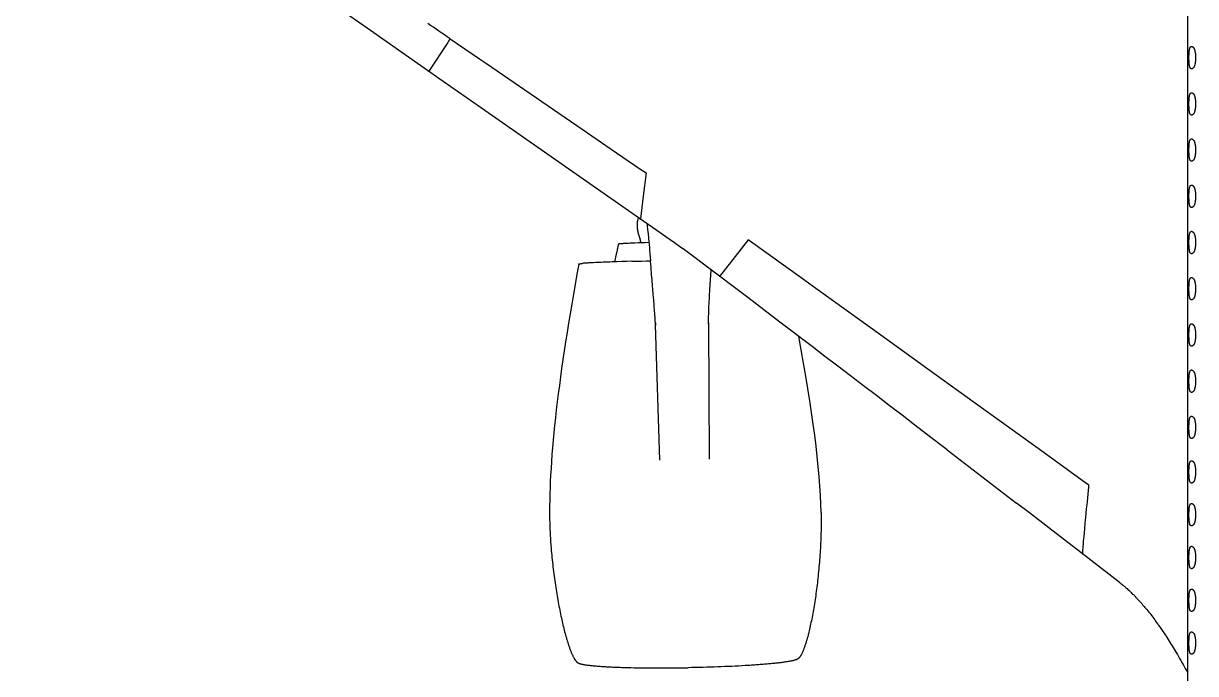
# Model space of a CAD drawing. Header units: millimetres. Extents: x -1718 to 143559, y -78490 to 15626.
# Drawn here: x 90912 to 108318, y -56601 to -46953 of the extents above; entities that cross this region are included whole.
import ezdxf

# ---------------------------------------------------------------- set-up
doc = ezdxf.new("R2010")
doc.units = ezdxf.units.MM
doc.header["$MEASUREMENT"] = 0
doc.layers.get('0').update_dxf_attribs({"linetype": 'CONTINUOUS'})

msp = doc.modelspace()

# ---------------------------------------------------------------- linework, layer by layer
at = {"color": 7, "ltscale": 0.03937}
for p, q in [((108198, -34121), (108198, -61865)), ((97248, -47180), (97682, -47478)), ((100067, -49109), (100159, -49172)), ((100360, -53435), (100297, -51424)), ((101086, -51410), (101093, -53422)), ((106734, -53805), (106636, -53734)), ((106731, -53831), (106734, -53805))]:
    msp.add_line(p, q, dxfattribs=at)
at = {"color": 7, "ltscale": 7.68947e-06}
msp.add_line((97682, -47478), (97682, -47478), dxfattribs=at)
at = {"color": 7, "ltscale": 1.92237e-05}
msp.add_line((100127, -49420), (100127, -49420), dxfattribs=at)
at = {"color": 7, "ltscale": 3.84473e-06}
for p, q in [((101506, -50380), (101506, -50380)), ((102588, -50822), (102588, -50822))]:
    msp.add_line(p, q, dxfattribs=at)
at = {"color": 7, "ltscale": 4.29854e-06}
msp.add_line((106706, -54097), (106706, -54097), dxfattribs=at)
at = {"color": 7, "ltscale": 4.6931e-05}
msp.add_line((106642, -54833), (106642, -54833), dxfattribs=at)
at = {"color": 7, "ltscale": 0.03937}
for points in [[(90912, -43459), (92613, -44647), (94030, -45635), (96014, -47019), (97147, -47809), (97713, -48205)], [(97248, -47180), (97241, -47191), (97234, -47201), (97224, -47216), (97212, -47233), (96931, -47659)], [(108220, -47460), (108220, -47449), (108220, -47436), (108220, -47423), (108221, -47416), (108221, -47410), (108221, -47400), (108222, -47390), (108223, -47380), (108224, -47371), (108224, -47366), (108224, -47362), (108225, -47354), (108226, -47350), (108226, -47347), (108227, -47342), (108228, -47338), (108229, -47334), (108230, -47330), (108231, -47326), (108231, -47324), (108232, -47322), (108233, -47320), (108234, -47318), (108234, -47316), (108235, -47314), (108237, -47312), (108238, -47309), (108239, -47307), (108241, -47305), (108242, -47304), (108243, -47303), (108244, -47301), (108245, -47300), (108246, -47299), (108247, -47298), (108249, -47297), (108250, -47296), (108252, -47295), (108253, -47295), (108254, -47294), (108256, -47294), (108257, -47294), (108259, -47294), (108260, -47294), (108261, -47294), (108262, -47294), (108263, -47294), (108263, -47294), (108265, -47295), (108267, -47295), (108268, -47296), (108269, -47296), (108270, -47297), (108271, -47297), (108273, -47298), (108275, -47300), (108277, -47301), (108279, -47303), (108280, -47304), (108282, -47306), (108283, -47307), (108284, -47308), (108287, -47311), (108289, -47314), (108290, -47315), (108291, -47317), (108293, -47319), (108294, -47321), (108296, -47324), (108297, -47327), (108299, -47331), (108300, -47334), (108301, -47338), (108302, -47341), (108303, -47343), (108304, -47346), (108305, -47349), (108306, -47354), (108308, -47360)], [(97682, -47478), (97787, -47549), (98358, -47940), (99210, -48523), (99641, -48818), (100067, -49109)], [(108308, -47560), (108307, -47563), (108306, -47566), (108305, -47570), (108304, -47574), (108303, -47578), (108301, -47582), (108300, -47586), (108298, -47590), (108297, -47594), (108296, -47595), (108295, -47597), (108294, -47599), (108293, -47601), (108291, -47603), (108290, -47605), (108290, -47605), (108287, -47609), (108285, -47611), (108282, -47614), (108281, -47615), (108280, -47616), (108278, -47618), (108276, -47620), (108274, -47621), (108272, -47622), (108270, -47624), (108269, -47624), (108268, -47625), (108267, -47625), (108266, -47625), (108265, -47626), (108264, -47626), (108262, -47626), (108261, -47627), (108259, -47627), (108258, -47627), (108256, -47626), (108255, -47626), (108253, -47626), (108252, -47625), (108250, -47624), (108249, -47623), (108247, -47622), (108246, -47621), (108244, -47620), (108243, -47618), (108242, -47617), (108241, -47616), (108240, -47615), (108240, -47614), (108239, -47612), (108237, -47610), (108236, -47608), (108235, -47606), (108234, -47605), (108233, -47602), (108233, -47600), (108232, -47598), (108231, -47596), (108231, -47594), (108230, -47591), (108229, -47587), (108228, -47583), (108227, -47579), (108227, -47574), (108226, -47570), (108225, -47566), (108224, -47559), (108224, -47554), (108224, -47550), (108223, -47541), (108222, -47531), (108221, -47521), (108221, -47511), (108221, -47505), (108220, -47498), (108220, -47485), (108220, -47472), (108220, -47460)], [(108308, -47361), (108309, -47366), (108310, -47372), (108311, -47378), (108312, -47382), (108313, -47386), (108314, -47393), (108315, -47401), (108316, -47410), (108316, -47418), (108317, -47426), (108317, -47435), (108318, -47443), (108318, -47452), (108318, -47460)], [(108318, -47460), (108318, -47469), (108318, -47478), (108317, -47487), (108317, -47495), (108316, -47504), (108315, -47513), (108315, -47517), (108314, -47521), (108314, -47527), (108313, -47532), (108312, -47538), (108311, -47541), (108311, -47545), (108310, -47550), (108309, -47555), (108308, -47559)], [(108220, -48146), (108220, -48135), (108220, -48122), (108220, -48109), (108221, -48102), (108221, -48096), (108221, -48086), (108222, -48076), (108223, -48066), (108224, -48057), (108224, -48052), (108224, -48048), (108225, -48040), (108226, -48036), (108226, -48033), (108227, -48028), (108228, -48024), (108229, -48020), (108230, -48016), (108231, -48012), (108231, -48010), (108232, -48008), (108233, -48006), (108234, -48004), (108234, -48002), (108235, -48000), (108237, -47998), (108238, -47995), (108239, -47993), (108241, -47991), (108242, -47990), (108243, -47989), (108244, -47987), (108245, -47986), (108246, -47985), (108247, -47984), (108249, -47983), (108250, -47982), (108252, -47981), (108253, -47981), (108254, -47980), (108256, -47980), (108257, -47980), (108259, -47980), (108260, -47980), (108261, -47980), (108262, -47980), (108263, -47980), (108263, -47980), (108265, -47980), (108267, -47981), (108268, -47982), (108269, -47982), (108270, -47983), (108271, -47983), (108273, -47984), (108275, -47986), (108277, -47987), (108279, -47989), (108280, -47990), (108282, -47992), (108283, -47993), (108284, -47994), (108287, -47997), (108289, -48000), (108290, -48001), (108291, -48003), (108293, -48005), (108294, -48007), (108296, -48010), (108297, -48013), (108299, -48017), (108300, -48020), (108301, -48024), (108302, -48027), (108303, -48029), (108304, -48032), (108305, -48035), (108306, -48040), (108308, -48046)], [(97713, -48205), (99538, -49478), (100059, -49841), (100319, -50023), (100449, -50114), (100579, -50205), (100710, -50296)], [(108308, -48246), (108307, -48249), (108306, -48252), (108305, -48256), (108304, -48260), (108303, -48264), (108301, -48268), (108300, -48272), (108298, -48276), (108297, -48280), (108296, -48281), (108295, -48283), (108294, -48285), (108293, -48287), (108291, -48289), (108290, -48290), (108290, -48291), (108287, -48294), (108285, -48297), (108282, -48300), (108281, -48301), (108280, -48302), (108278, -48304), (108276, -48306), (108274, -48307), (108272, -48308), (108270, -48310), (108269, -48310), (108268, -48311), (108267, -48311), (108266, -48311), (108265, -48312), (108264, -48312), (108262, -48312), (108261, -48313), (108259, -48313), (108258, -48313), (108256, -48312), (108255, -48312), (108253, -48312), (108252, -48311), (108250, -48310), (108249, -48309), (108247, -48308), (108246, -48307), (108244, -48306), (108243, -48304), (108242, -48303), (108241, -48302), (108240, -48301), (108240, -48300), (108239, -48298), (108237, -48296), (108236, -48294), (108235, -48292), (108234, -48291), (108233, -48288), (108233, -48286), (108232, -48284), (108231, -48282), (108231, -48280), (108230, -48277), (108229, -48273), (108228, -48269), (108227, -48264), (108227, -48260), (108226, -48256), (108225, -48252), (108224, -48245), (108224, -48240), (108224, -48236), (108223, -48227), (108222, -48217), (108221, -48207), (108221, -48197), (108221, -48191), (108220, -48184), (108220, -48171), (108220, -48158), (108220, -48146)], [(108308, -48047), (108309, -48052), (108310, -48058), (108311, -48064), (108312, -48068), (108313, -48072), (108314, -48079), (108315, -48087), (108316, -48095), (108316, -48104), (108317, -48112), (108317, -48121), (108318, -48129), (108318, -48138), (108318, -48146)], [(108318, -48146), (108318, -48155), (108318, -48164), (108317, -48173), (108317, -48181), (108316, -48190), (108315, -48199), (108315, -48203), (108314, -48207), (108314, -48213), (108313, -48218), (108312, -48224), (108311, -48227), (108311, -48231), (108310, -48236), (108309, -48241), (108308, -48245)], [(108220, -48832), (108220, -48821), (108220, -48808), (108220, -48795), (108221, -48788), (108221, -48782), (108221, -48772), (108222, -48762), (108223, -48752), (108224, -48742), (108224, -48738), (108224, -48734), (108225, -48726), (108226, -48722), (108226, -48719), (108227, -48714), (108228, -48710), (108229, -48706), (108230, -48702), (108231, -48698), (108231, -48696), (108232, -48694), (108233, -48692), (108234, -48690), (108234, -48688), (108235, -48686), (108237, -48684), (108238, -48681), (108239, -48679), (108241, -48677), (108242, -48676), (108243, -48675), (108244, -48673), (108245, -48672), (108246, -48671), (108247, -48670), (108249, -48669), (108250, -48668), (108252, -48667), (108253, -48667), (108254, -48666), (108256, -48666), (108257, -48666), (108259, -48666), (108260, -48666), (108261, -48666), (108262, -48666), (108263, -48666), (108263, -48666), (108265, -48666), (108267, -48667), (108268, -48668), (108269, -48668), (108270, -48669), (108271, -48669), (108273, -48670), (108275, -48672), (108277, -48673), (108279, -48675), (108280, -48676), (108282, -48678), (108283, -48679), (108284, -48680), (108287, -48683), (108289, -48686), (108290, -48687), (108291, -48689), (108293, -48691), (108294, -48693), (108296, -48696), (108297, -48699), (108299, -48703), (108300, -48706), (108301, -48710), (108302, -48713), (108303, -48715), (108304, -48718), (108305, -48721), (108306, -48726), (108308, -48732)], [(108308, -48733), (108309, -48738), (108310, -48744), (108311, -48750), (108312, -48754), (108313, -48758), (108314, -48765), (108315, -48773), (108316, -48781), (108316, -48790), (108317, -48798), (108317, -48807), (108318, -48815), (108318, -48824), (108318, -48832)], [(108308, -48932), (108307, -48935), (108306, -48938), (108305, -48942), (108304, -48946), (108303, -48950), (108301, -48954), (108300, -48958), (108298, -48962), (108297, -48966), (108296, -48967), (108295, -48969), (108294, -48971), (108293, -48973), (108291, -48975), (108290, -48976), (108290, -48977), (108287, -48980), (108285, -48983), (108282, -48986), (108281, -48987), (108280, -48988), (108278, -48990), (108276, -48992), (108274, -48993), (108272, -48994), (108270, -48996), (108269, -48996), (108268, -48997), (108267, -48997), (108266, -48997), (108265, -48998), (108264, -48998), (108262, -48998), (108261, -48999), (108259, -48999), (108258, -48999), (108256, -48998), (108255, -48998), (108253, -48998), (108252, -48997), (108250, -48996), (108249, -48995), (108247, -48994), (108246, -48993), (108244, -48992), (108243, -48990), (108242, -48989), (108241, -48988), (108240, -48987), (108240, -48986), (108239, -48984), (108237, -48982), (108236, -48980), (108235, -48978), (108234, -48977), (108233, -48974), (108233, -48972), (108232, -48970), (108231, -48967), (108231, -48966), (108230, -48963), (108229, -48959), (108228, -48955), (108227, -48950), (108227, -48946), (108226, -48942), (108225, -48938), (108224, -48931), (108224, -48926), (108224, -48922), (108223, -48913), (108222, -48903), (108221, -48893), (108221, -48883), (108221, -48877), (108220, -48870), (108220, -48857), (108220, -48844), (108220, -48832)], [(108318, -48832), (108318, -48841), (108318, -48850), (108317, -48859), (108317, -48867), (108316, -48876), (108315, -48885), (108315, -48889), (108314, -48893), (108314, -48899), (108313, -48904), (108312, -48910), (108311, -48913), (108311, -48917), (108310, -48922), (108309, -48927), (108308, -48931)], [(100159, -49172), (100114, -49516), (100074, -49852)], [(108220, -49518), (108220, -49507), (108220, -49494), (108220, -49481), (108221, -49474), (108221, -49468), (108221, -49458), (108222, -49448), (108223, -49438), (108224, -49428), (108224, -49424), (108224, -49420), (108225, -49412), (108226, -49408), (108226, -49405), (108227, -49400), (108228, -49396), (108229, -49392), (108230, -49388), (108231, -49384), (108231, -49382), (108232, -49380), (108233, -49378), (108234, -49376), (108234, -49374), (108235, -49372), (108237, -49370), (108238, -49367), (108239, -49365), (108241, -49363), (108242, -49362), (108243, -49361), (108244, -49359), (108245, -49358), (108246, -49357), (108247, -49356), (108249, -49355), (108250, -49354), (108252, -49353), (108253, -49353), (108254, -49352), (108256, -49352), (108257, -49352), (108259, -49352), (108260, -49352), (108261, -49352), (108262, -49352), (108263, -49352), (108263, -49352), (108265, -49352), (108267, -49353), (108268, -49354), (108269, -49354), (108270, -49354), (108271, -49355), (108273, -49356), (108275, -49358), (108277, -49359), (108279, -49361), (108280, -49362), (108282, -49364), (108283, -49365), (108284, -49366), (108287, -49369), (108289, -49372), (108290, -49373), (108291, -49375), (108293, -49377), (108294, -49379), (108296, -49382), (108297, -49385), (108299, -49389), (108300, -49392), (108301, -49396), (108302, -49399), (108303, -49401), (108304, -49404), (108305, -49407), (108306, -49412), (108308, -49418)], [(108308, -49419), (108309, -49424), (108310, -49430), (108311, -49436), (108312, -49440), (108313, -49444), (108314, -49451), (108315, -49459), (108316, -49467), (108316, -49476), (108317, -49484), (108317, -49492), (108318, -49501), (108318, -49510), (108318, -49518)], [(108308, -49618), (108307, -49621), (108306, -49624), (108305, -49628), (108304, -49632), (108303, -49636), (108301, -49640), (108300, -49644), (108298, -49648), (108297, -49652), (108296, -49653), (108295, -49655), (108294, -49657), (108293, -49659), (108291, -49661), (108290, -49662), (108290, -49663), (108287, -49666), (108285, -49669), (108282, -49672), (108281, -49673), (108280, -49674), (108278, -49676), (108276, -49678), (108274, -49679), (108272, -49680), (108270, -49682), (108269, -49682), (108268, -49683), (108267, -49683), (108266, -49683), (108265, -49684), (108264, -49684), (108262, -49684), (108261, -49685), (108259, -49685), (108258, -49685), (108256, -49684), (108255, -49684), (108253, -49684), (108252, -49683), (108250, -49682), (108249, -49681), (108247, -49680), (108246, -49679), (108244, -49678), (108243, -49676), (108242, -49675), (108241, -49674), (108240, -49673), (108240, -49672), (108239, -49670), (108237, -49668), (108236, -49666), (108235, -49664), (108234, -49663), (108233, -49660), (108233, -49658), (108232, -49656), (108231, -49653), (108231, -49652), (108230, -49649), (108229, -49645), (108228, -49641), (108227, -49636), (108227, -49632), (108226, -49628), (108225, -49624), (108224, -49617), (108224, -49612), (108224, -49608), (108223, -49599), (108222, -49589), (108221, -49579), (108221, -49569), (108221, -49563), (108220, -49556), (108220, -49543), (108220, -49530), (108220, -49518)], [(108318, -49518), (108318, -49527), (108318, -49536), (108317, -49545), (108317, -49553), (108316, -49562), (108315, -49571), (108315, -49575), (108314, -49579), (108314, -49585), (108313, -49590), (108312, -49596), (108311, -49599), (108311, -49603), (108310, -49608), (108309, -49613), (108308, -49617)], [(100044, -49831), (100042, -49840), (100039, -49848), (100037, -49856), (100035, -49863), (100034, -49869), (100032, -49876), (100031, -49881), (100029, -49887), (100028, -49891), (100028, -49896), (100027, -49900), (100026, -49905), (100026, -49909), (100025, -49912), (100025, -49916), (100025, -49920), (100025, -49923), (100025, -49926), (100025, -49930), (100025, -49933)], [(100025, -49933), (100025, -49943), (100025, -49953), (100026, -49962), (100026, -49970), (100027, -49979), (100027, -49987), (100028, -49994), (100028, -50001), (100029, -50008), (100030, -50014), (100031, -50021), (100032, -50027), (100033, -50032), (100034, -50038), (100035, -50043), (100036, -50048), (100037, -50053), (100038, -50057), (100039, -50062), (100040, -50066), (100041, -50070), (100043, -50075), (100044, -50079), (100045, -50083), (100048, -50091), (100051, -50099), (100053, -50107), (100056, -50115), (100057, -50119), (100059, -50124), (100060, -50128), (100061, -50133), (100063, -50138), (100064, -50143), (100065, -50149), (100067, -50154), (100068, -50160), (100069, -50166), (100071, -50173), (100072, -50179), (100073, -50187), (100074, -50194), (100075, -50202), (100076, -50210)], [(100170, -49919), (100174, -49950), (100180, -50013), (100187, -50076), (100193, -50137), (100199, -50197), (100202, -50217)], [(108220, -50204), (108220, -50193), (108220, -50180), (108220, -50167), (108221, -50160), (108221, -50154), (108221, -50144), (108222, -50134), (108223, -50124), (108224, -50114), (108224, -50110), (108224, -50106), (108225, -50098), (108226, -50094), (108226, -50091), (108227, -50086), (108228, -50082), (108229, -50078), (108230, -50074), (108231, -50070), (108231, -50068), (108232, -50066), (108233, -50064), (108234, -50062), (108234, -50060), (108235, -50058), (108237, -50056), (108238, -50053), (108239, -50051), (108241, -50049), (108242, -50048), (108243, -50047), (108244, -50045), (108245, -50044), (108246, -50043), (108247, -50042), (108249, -50041), (108250, -50040), (108252, -50039), (108253, -50039), (108254, -50038), (108256, -50038), (108257, -50038), (108259, -50038), (108260, -50038), (108261, -50038), (108262, -50038), (108263, -50038), (108263, -50038), (108265, -50038), (108267, -50039), (108268, -50040), (108269, -50040), (108270, -50040), (108271, -50041), (108273, -50042), (108275, -50044), (108277, -50045), (108279, -50047), (108280, -50048), (108282, -50050), (108283, -50051), (108284, -50052), (108287, -50055), (108289, -50058), (108290, -50059), (108291, -50061), (108293, -50063), (108294, -50065), (108296, -50068), (108297, -50071), (108299, -50075), (108300, -50078), (108301, -50082), (108302, -50085), (108303, -50087), (108304, -50090), (108305, -50093), (108306, -50098), (108308, -50104)], [(108308, -50105), (108309, -50110), (108310, -50116), (108311, -50122), (108312, -50126), (108313, -50130), (108314, -50137), (108315, -50145), (108316, -50153), (108316, -50162), (108317, -50170), (108317, -50178), (108318, -50187), (108318, -50196), (108318, -50204)], [(99871, -50218), (99864, -50219), (99851, -50219), (99842, -50220), (99838, -50220), (99831, -50220), (99824, -50221), (99818, -50221), (99812, -50222), (99808, -50222), (99800, -50223), (99795, -50224), (99792, -50224), (99789, -50225), (99784, -50225), (99782, -50225), (99780, -50225), (99776, -50225), (99773, -50225), (99770, -50225), (99766, -50225), (99764, -50225), (99763, -50225), (99760, -50225), (99759, -50225), (99758, -50225), (99757, -50225), (99756, -50226), (99754, -50226), (99753, -50226), (99752, -50227), (99751, -50227), (99751, -50228), (99750, -50228), (99750, -50228), (99749, -50229), (99749, -50229), (99748, -50230), (99748, -50231), (99747, -50232), (99747, -50233), (99746, -50234), (99746, -50235), (99746, -50237), (99745, -50238), (99745, -50240), (99744, -50244), (99744, -50247), (99743, -50250), (99742, -50253), (99741, -50257), (99740, -50261), (99739, -50268), (99738, -50273), (99736, -50283), (99734, -50292), (99730, -50310), (99727, -50320), (99723, -50340), (99715, -50375), (99689, -50491)], [(100200, -50206), (100145, -50208), (100092, -50209), (100041, -50211), (99993, -50213), (99970, -50214), (99948, -50215), (99921, -50216), (99895, -50217), (99871, -50218)], [(100202, -50217), (100202, -50219), (100203, -50230), (100203, -50236), (100204, -50249), (100207, -50272), (100208, -50295), (100210, -50319), (100215, -50369), (100219, -50422), (100223, -50475)], [(102623, -51749), (102145, -51385), (101667, -51022), (101029, -50538), (100869, -50417), (100710, -50296)], [(101676, -50165), (101570, -50300), (101250, -50706)], [(102588, -50822), (102495, -50754), (101676, -50165)], [(108308, -50304), (108307, -50307), (108306, -50310), (108305, -50314), (108304, -50318), (108303, -50322), (108301, -50326), (108300, -50330), (108298, -50334), (108297, -50338), (108296, -50339), (108295, -50341), (108294, -50343), (108293, -50345), (108291, -50347), (108290, -50348), (108290, -50349), (108287, -50352), (108285, -50355), (108282, -50358), (108281, -50359), (108280, -50360), (108278, -50362), (108276, -50364), (108274, -50365), (108272, -50366), (108270, -50368), (108269, -50368), (108268, -50369), (108267, -50369), (108266, -50369), (108265, -50370), (108264, -50370), (108262, -50370), (108261, -50371), (108259, -50371), (108258, -50371), (108256, -50370), (108255, -50370), (108253, -50370), (108252, -50369), (108250, -50368), (108249, -50367), (108247, -50366), (108246, -50365), (108244, -50364), (108243, -50362), (108242, -50361), (108241, -50360), (108240, -50359), (108240, -50358), (108239, -50356), (108237, -50354), (108236, -50352), (108235, -50350), (108234, -50349), (108233, -50346), (108233, -50344), (108232, -50342), (108231, -50339), (108231, -50338), (108230, -50335), (108229, -50331), (108228, -50327), (108227, -50322), (108227, -50318), (108226, -50314), (108225, -50310), (108224, -50303), (108224, -50298), (108224, -50294), (108223, -50285), (108222, -50275), (108221, -50265), (108221, -50255), (108221, -50249), (108220, -50242), (108220, -50229), (108220, -50216), (108220, -50204)], [(108318, -50204), (108318, -50213), (108318, -50222), (108317, -50231), (108317, -50239), (108316, -50248), (108315, -50257), (108315, -50261), (108314, -50265), (108314, -50271), (108313, -50276), (108312, -50282), (108311, -50285), (108311, -50289), (108310, -50294), (108309, -50299), (108308, -50303)], [(99948, -50483), (100020, -50481), (100092, -50479), (100166, -50477), (100223, -50476)], [(100296, -51414), (100296, -51395), (100295, -51376), (100294, -51357), (100293, -51338), (100292, -51325), (100291, -51312), (100290, -51287), (100289, -51271), (100287, -51255), (100285, -51223), (100284, -51204), (100280, -51165), (100278, -51131), (100271, -51055), (100265, -50974), (100258, -50892), (100255, -50851), (100252, -50821), (100250, -50790), (100247, -50754), (100241, -50682), (100232, -50574), (100227, -50521), (100225, -50498), (100223, -50475)], [(99158, -50523), (99158, -50523), (99159, -50523), (99159, -50523), (99159, -50522), (99160, -50522), (99160, -50522), (99161, -50521), (99162, -50521), (99164, -50521), (99165, -50520), (99167, -50520), (99169, -50520), (99171, -50519), (99174, -50519), (99180, -50518), (99187, -50517), (99193, -50516), (99199, -50516), (99206, -50515), (99213, -50514)], [(99948, -50483), (99872, -50485), (99798, -50487), (99726, -50490), (99655, -50492), (99620, -50494), (99586, -50495), (99553, -50496), (99521, -50497), (99493, -50499), (99465, -50500), (99438, -50501), (99412, -50502), (99375, -50504), (99340, -50506), (99308, -50508), (99293, -50509), (99279, -50509), (99266, -50510), (99254, -50511), (99239, -50512), (99226, -50513), (99213, -50514)], [(101107, -50882), (101108, -50858), (101110, -50833), (101111, -50809), (101113, -50785), (101114, -50762), (101116, -50738), (101118, -50714), (101119, -50690), (101122, -50664), (101124, -50638), (101126, -50612)], [(106636, -53734), (106068, -53326), (105050, -52594), (104431, -52148), (103644, -51581), (102749, -50937), (102588, -50822)], [(108220, -50890), (108220, -50879), (108220, -50866), (108220, -50853), (108221, -50846), (108221, -50840), (108221, -50829), (108222, -50820), (108223, -50810), (108224, -50800), (108224, -50796), (108224, -50791), (108225, -50784), (108226, -50780), (108226, -50777), (108227, -50772), (108228, -50768), (108229, -50764), (108230, -50760), (108231, -50756), (108231, -50754), (108232, -50752), (108233, -50750), (108234, -50748), (108234, -50746), (108235, -50744), (108237, -50742), (108238, -50739), (108239, -50737), (108241, -50735), (108242, -50734), (108243, -50733), (108244, -50731), (108245, -50730), (108246, -50729), (108247, -50728), (108249, -50727), (108250, -50726), (108252, -50725), (108253, -50725), (108254, -50724), (108256, -50724), (108257, -50724), (108259, -50724), (108260, -50724), (108261, -50724), (108262, -50724), (108263, -50724), (108263, -50724), (108265, -50724), (108267, -50725), (108268, -50726), (108269, -50726), (108270, -50726), (108271, -50727), (108273, -50728), (108275, -50730), (108277, -50731), (108279, -50733), (108280, -50734), (108282, -50736), (108283, -50737), (108284, -50738), (108287, -50741), (108289, -50744), (108290, -50745), (108291, -50747), (108293, -50749), (108294, -50751), (108296, -50754), (108297, -50757), (108299, -50761), (108300, -50764), (108301, -50768), (108302, -50771), (108303, -50773), (108304, -50776), (108305, -50779), (108306, -50784), (108308, -50790)], [(108308, -50791), (108309, -50796), (108310, -50802), (108311, -50808), (108312, -50812), (108313, -50816), (108314, -50823), (108315, -50831), (108316, -50839), (108316, -50848), (108317, -50856), (108317, -50864), (108318, -50873), (108318, -50882), (108318, -50890)], [(101086, -51410), (101086, -51386), (101086, -51361), (101086, -51337), (101087, -51313), (101087, -51291), (101088, -51270), (101088, -51248), (101089, -51232), (101089, -51216), (101091, -51184), (101092, -51151), (101093, -51119), (101095, -51079), (101098, -51038), (101100, -51001), (101101, -50975), (101104, -50925), (101107, -50882)], [(108308, -50990), (108307, -50993), (108306, -50996), (108305, -51000), (108304, -51004), (108303, -51008), (108301, -51012), (108300, -51016), (108298, -51020), (108297, -51024), (108296, -51025), (108295, -51027), (108294, -51029), (108293, -51031), (108291, -51033), (108290, -51034), (108290, -51035), (108287, -51038), (108285, -51041), (108282, -51044), (108281, -51045), (108280, -51046), (108278, -51048), (108276, -51050), (108274, -51051), (108272, -51052), (108270, -51054), (108269, -51054), (108268, -51055), (108267, -51055), (108266, -51055), (108265, -51056), (108264, -51056), (108262, -51056), (108261, -51057), (108259, -51057), (108258, -51057), (108256, -51056), (108255, -51056), (108253, -51056), (108252, -51055), (108250, -51054), (108249, -51053), (108247, -51052), (108246, -51051), (108244, -51050), (108243, -51048), (108242, -51047), (108241, -51046), (108240, -51045), (108240, -51044), (108239, -51042), (108237, -51040), (108236, -51038), (108235, -51036), (108234, -51035), (108233, -51032), (108233, -51030), (108232, -51028), (108231, -51025), (108231, -51024), (108230, -51021), (108229, -51017), (108228, -51013), (108227, -51008), (108227, -51004), (108226, -51000), (108225, -50996), (108224, -50989), (108224, -50984), (108224, -50980), (108223, -50970), (108222, -50961), (108221, -50951), (108221, -50941), (108221, -50934), (108220, -50928), (108220, -50915), (108220, -50902), (108220, -50890)], [(108318, -50890), (108318, -50899), (108318, -50908), (108317, -50917), (108317, -50925), (108316, -50934), (108315, -50943), (108315, -50947), (108314, -50951), (108314, -50957), (108313, -50962), (108312, -50967), (108311, -50971), (108311, -50975), (108310, -50980), (108309, -50985), (108308, -50989)], [(100295, -51387), (100296, -51402), (100296, -51409), (100297, -51424), (100297, -51429), (100297, -51433), (100297, -51435), (100297, -51435), (100297, -51435), (100297, -51434), (100297, -51428), (100296, -51419), (100296, -51416), (100296, -51415)], [(100297, -51434), (100297, -51432), (100297, -51429), (100297, -51425), (100297, -51424)], [(101086, -51397), (101086, -51397), (101086, -51398), (101086, -51398), (101086, -51400), (101086, -51401), (101086, -51404), (101086, -51410), (101086, -51416)], [(101086, -51410), (101086, -51411), (101086, -51415), (101086, -51420)], [(108220, -51576), (108220, -51565), (108220, -51552), (108220, -51539), (108221, -51532), (108221, -51526), (108221, -51515), (108222, -51506), (108223, -51496), (108224, -51486), (108224, -51482), (108224, -51477), (108225, -51470), (108226, -51466), (108226, -51463), (108227, -51458), (108228, -51454), (108229, -51450), (108230, -51446), (108231, -51442), (108231, -51440), (108232, -51438), (108233, -51436), (108234, -51434), (108234, -51432), (108235, -51430), (108237, -51428), (108238, -51425), (108239, -51423), (108241, -51421), (108242, -51420), (108243, -51419), (108244, -51417), (108245, -51416), (108246, -51415), (108247, -51414), (108249, -51413), (108250, -51412), (108252, -51411), (108253, -51411), (108254, -51410), (108256, -51410), (108257, -51410), (108259, -51410), (108260, -51410), (108261, -51410), (108262, -51410), (108263, -51410), (108263, -51410), (108265, -51410), (108267, -51411), (108268, -51411), (108269, -51412), (108270, -51412), (108271, -51413), (108273, -51414), (108275, -51416), (108277, -51417), (108279, -51419), (108280, -51420), (108282, -51422), (108283, -51423), (108284, -51424), (108287, -51427), (108289, -51430), (108290, -51431), (108291, -51433), (108293, -51435), (108294, -51437), (108296, -51440), (108297, -51443), (108299, -51447), (108300, -51450), (108301, -51454), (108302, -51457), (108303, -51459), (108304, -51462), (108305, -51464), (108306, -51470), (108308, -51476)], [(108308, -51477), (108309, -51482), (108310, -51488), (108311, -51494), (108312, -51498), (108313, -51502), (108314, -51509), (108315, -51517), (108316, -51525), (108316, -51534), (108317, -51542), (108317, -51550), (108318, -51559), (108318, -51567), (108318, -51576)], [(108308, -51676), (108307, -51679), (108306, -51682), (108305, -51686), (108304, -51690), (108303, -51694), (108301, -51698), (108300, -51702), (108298, -51706), (108297, -51710), (108296, -51711), (108295, -51713), (108294, -51715), (108293, -51717), (108291, -51719), (108290, -51720), (108290, -51721), (108287, -51724), (108285, -51727), (108282, -51730), (108281, -51731), (108280, -51732), (108278, -51734), (108276, -51736), (108274, -51737), (108272, -51738), (108270, -51740), (108269, -51740), (108268, -51741), (108267, -51741), (108266, -51741), (108265, -51742), (108264, -51742), (108262, -51742), (108261, -51743), (108259, -51743), (108258, -51743), (108256, -51742), (108255, -51742), (108253, -51742), (108252, -51741), (108250, -51740), (108249, -51739), (108247, -51738), (108246, -51737), (108244, -51736), (108243, -51734), (108242, -51733), (108241, -51732), (108240, -51731), (108240, -51730), (108239, -51728), (108237, -51726), (108236, -51724), (108235, -51722), (108234, -51721), (108233, -51718), (108233, -51716), (108232, -51714), (108231, -51711), (108231, -51709), (108230, -51707), (108229, -51703), (108228, -51699), (108227, -51694), (108227, -51690), (108226, -51686), (108225, -51682), (108224, -51675), (108224, -51670), (108224, -51666), (108223, -51656), (108222, -51647), (108221, -51637), (108221, -51627), (108221, -51620), (108220, -51614), (108220, -51601), (108220, -51588), (108220, -51576)], [(108318, -51576), (108318, -51585), (108318, -51594), (108317, -51603), (108317, -51611), (108316, -51620), (108315, -51629), (108315, -51633), (108314, -51637), (108314, -51643), (108313, -51648), (108312, -51653), (108311, -51657), (108311, -51661), (108310, -51666), (108309, -51671), (108308, -51675)], [(104627, -53279), (104388, -53096), (104150, -52914), (103959, -52768), (103768, -52622), (103578, -52477), (103387, -52331), (103196, -52185), (103005, -52040), (102814, -51894), (102623, -51749)], [(108220, -52262), (108220, -52251), (108220, -52238), (108220, -52225), (108221, -52218), (108221, -52212), (108221, -52201), (108222, -52192), (108223, -52182), (108224, -52172), (108224, -52168), (108224, -52163), (108225, -52156), (108226, -52152), (108226, -52149), (108227, -52144), (108228, -52140), (108229, -52136), (108230, -52132), (108231, -52128), (108231, -52126), (108232, -52124), (108233, -52122), (108234, -52120), (108234, -52118), (108235, -52116), (108237, -52114), (108238, -52111), (108239, -52109), (108241, -52107), (108242, -52106), (108243, -52105), (108244, -52103), (108245, -52102), (108246, -52101), (108247, -52100), (108249, -52099), (108250, -52098), (108252, -52097), (108253, -52097), (108254, -52096), (108256, -52096), (108257, -52096), (108259, -52096), (108260, -52096), (108261, -52096), (108262, -52096), (108263, -52096), (108263, -52096), (108265, -52096), (108267, -52097), (108268, -52097), (108269, -52098), (108270, -52098), (108271, -52099), (108273, -52100), (108275, -52102), (108277, -52103), (108279, -52105), (108280, -52106), (108282, -52108), (108283, -52109), (108284, -52110), (108287, -52113), (108289, -52116), (108290, -52117), (108291, -52119), (108293, -52121), (108294, -52123), (108296, -52126), (108297, -52129), (108299, -52133), (108300, -52136), (108301, -52140), (108302, -52142), (108303, -52145), (108304, -52148), (108305, -52150), (108306, -52156), (108308, -52162)], [(108308, -52163), (108309, -52168), (108310, -52174), (108311, -52180), (108312, -52184), (108313, -52188), (108314, -52195), (108315, -52203), (108316, -52211), (108316, -52220), (108317, -52228), (108317, -52236), (108318, -52245), (108318, -52253), (108318, -52262)], [(108308, -52362), (108307, -52365), (108306, -52368), (108305, -52372), (108304, -52376), (108303, -52380), (108301, -52384), (108300, -52388), (108298, -52392), (108297, -52396), (108296, -52397), (108295, -52399), (108294, -52401), (108293, -52403), (108291, -52405), (108290, -52406), (108290, -52407), (108287, -52410), (108285, -52413), (108282, -52416), (108281, -52417), (108280, -52418), (108278, -52420), (108276, -52422), (108274, -52423), (108272, -52424), (108270, -52426), (108269, -52426), (108268, -52427), (108267, -52427), (108266, -52427), (108265, -52428), (108264, -52428), (108262, -52428), (108261, -52429), (108259, -52429), (108258, -52429), (108256, -52428), (108255, -52428), (108253, -52428), (108252, -52427), (108250, -52426), (108249, -52425), (108247, -52424), (108246, -52423), (108244, -52422), (108243, -52420), (108242, -52419), (108241, -52418), (108240, -52417), (108240, -52416), (108239, -52414), (108237, -52412), (108236, -52410), (108235, -52408), (108234, -52407), (108233, -52404), (108233, -52402), (108232, -52400), (108231, -52397), (108231, -52395), (108230, -52393), (108229, -52389), (108228, -52385), (108227, -52380), (108227, -52376), (108226, -52372), (108225, -52368), (108224, -52361), (108224, -52356), (108224, -52352), (108223, -52342), (108222, -52333), (108221, -52323), (108221, -52313), (108221, -52306), (108220, -52300), (108220, -52287), (108220, -52274), (108220, -52262)], [(108318, -52262), (108318, -52271), (108318, -52280), (108317, -52289), (108317, -52297), (108316, -52306), (108315, -52315), (108315, -52319), (108314, -52323), (108314, -52329), (108313, -52334), (108312, -52339), (108311, -52343), (108311, -52347), (108310, -52352), (108309, -52357), (108308, -52361)], [(108220, -52948), (108220, -52937), (108220, -52924), (108220, -52911), (108221, -52904), (108221, -52898), (108221, -52887), (108222, -52877), (108223, -52868), (108224, -52858), (108224, -52854), (108224, -52849), (108225, -52842), (108226, -52838), (108226, -52835), (108227, -52830), (108228, -52826), (108229, -52822), (108230, -52818), (108231, -52814), (108231, -52812), (108232, -52810), (108233, -52808), (108234, -52806), (108234, -52804), (108235, -52802), (108237, -52800), (108238, -52797), (108239, -52795), (108241, -52793), (108242, -52792), (108243, -52791), (108244, -52789), (108245, -52788), (108246, -52787), (108247, -52786), (108249, -52785), (108250, -52784), (108252, -52783), (108253, -52783), (108254, -52782), (108256, -52782), (108257, -52782), (108259, -52781), (108260, -52781), (108261, -52782), (108262, -52782), (108263, -52782), (108263, -52782), (108265, -52782), (108267, -52783), (108268, -52783), (108269, -52784), (108270, -52784), (108271, -52785), (108273, -52786), (108275, -52788), (108277, -52789), (108279, -52791), (108280, -52792), (108282, -52794), (108283, -52795), (108284, -52796), (108287, -52799), (108289, -52802), (108290, -52803), (108291, -52805), (108293, -52807), (108294, -52809), (108296, -52812), (108297, -52815), (108299, -52819), (108300, -52822), (108301, -52826), (108302, -52828), (108303, -52831), (108304, -52834), (108305, -52836), (108306, -52842), (108308, -52848)], [(108308, -52849), (108309, -52854), (108310, -52860), (108311, -52866), (108312, -52870), (108313, -52874), (108314, -52881), (108315, -52889), (108316, -52897), (108316, -52906), (108317, -52914), (108317, -52922), (108318, -52931), (108318, -52939), (108318, -52948)], [(108308, -53048), (108307, -53051), (108306, -53054), (108305, -53058), (108304, -53062), (108303, -53066), (108301, -53070), (108300, -53074), (108298, -53078), (108297, -53082), (108296, -53083), (108295, -53085), (108294, -53087), (108293, -53089), (108291, -53091), (108290, -53092), (108290, -53093), (108287, -53096), (108285, -53099), (108282, -53102), (108281, -53103), (108280, -53104), (108278, -53106), (108276, -53108), (108274, -53109), (108272, -53110), (108270, -53111), (108269, -53112), (108268, -53112), (108267, -53113), (108266, -53113), (108265, -53114), (108264, -53114), (108262, -53114), (108261, -53115), (108259, -53115), (108258, -53115), (108256, -53114), (108255, -53114), (108253, -53114), (108252, -53113), (108250, -53112), (108249, -53111), (108247, -53110), (108246, -53109), (108244, -53108), (108243, -53106), (108242, -53105), (108241, -53104), (108240, -53103), (108240, -53102), (108239, -53100), (108237, -53098), (108236, -53096), (108235, -53094), (108234, -53093), (108233, -53090), (108233, -53088), (108232, -53086), (108231, -53083), (108231, -53081), (108230, -53079), (108229, -53075), (108228, -53071), (108227, -53066), (108227, -53062), (108226, -53058), (108225, -53054), (108224, -53047), (108224, -53042), (108224, -53038), (108223, -53028), (108222, -53019), (108221, -53009), (108221, -52999), (108221, -52992), (108220, -52986), (108220, -52973), (108220, -52960), (108220, -52948)], [(108318, -52948), (108318, -52957), (108318, -52966), (108317, -52975), (108317, -52983), (108316, -52992), (108315, -53001), (108315, -53005), (108314, -53009), (108314, -53015), (108313, -53020), (108312, -53025), (108311, -53029), (108311, -53033), (108310, -53038), (108309, -53043), (108308, -53047)], [(104627, -53279), (105143, -53675), (105659, -54071)], [(108220, -53609), (108220, -53598), (108220, -53584), (108220, -53571), (108221, -53565), (108221, -53558), (108221, -53548), (108222, -53538), (108223, -53528), (108224, -53519), (108224, -53514), (108224, -53510), (108225, -53503), (108226, -53499), (108226, -53495), (108227, -53491), (108228, -53487), (108229, -53483), (108230, -53478), (108231, -53474), (108231, -53472), (108232, -53471), (108233, -53469), (108234, -53466), (108234, -53464), (108235, -53463), (108237, -53460), (108238, -53458), (108239, -53455), (108241, -53453), (108242, -53452), (108243, -53451), (108244, -53450), (108245, -53449), (108246, -53448), (108247, -53446), (108249, -53445), (108250, -53445), (108252, -53444), (108253, -53443), (108254, -53443), (108256, -53442), (108257, -53442), (108259, -53442), (108260, -53442), (108261, -53442), (108262, -53442), (108263, -53442), (108263, -53443), (108265, -53443), (108267, -53444), (108268, -53444), (108269, -53445), (108270, -53445), (108271, -53446), (108273, -53447), (108275, -53448), (108277, -53450), (108279, -53452), (108280, -53453), (108282, -53454), (108283, -53455), (108284, -53457), (108287, -53460), (108289, -53463), (108290, -53464), (108291, -53466), (108293, -53468), (108294, -53470), (108296, -53473), (108297, -53476), (108299, -53479), (108300, -53483), (108301, -53487), (108302, -53489), (108303, -53492), (108304, -53494), (108305, -53497), (108306, -53503), (108308, -53509)], [(108308, -53709), (108307, -53712), (108306, -53715), (108305, -53719), (108304, -53723), (108303, -53727), (108301, -53731), (108300, -53735), (108298, -53739), (108297, -53742), (108296, -53744), (108295, -53746), (108294, -53748), (108293, -53750), (108291, -53751), (108290, -53753), (108290, -53754), (108287, -53757), (108285, -53760), (108282, -53763), (108281, -53764), (108280, -53765), (108278, -53767), (108276, -53768), (108274, -53770), (108272, -53771), (108270, -53772), (108269, -53773), (108268, -53773), (108267, -53773), (108266, -53774), (108265, -53774), (108264, -53775), (108262, -53775), (108261, -53775), (108259, -53775), (108258, -53775), (108256, -53775), (108255, -53775), (108253, -53774), (108252, -53773), (108250, -53773), (108249, -53772), (108247, -53771), (108246, -53769), (108244, -53768), (108243, -53767), (108242, -53766), (108241, -53765), (108240, -53763), (108240, -53762), (108239, -53761), (108237, -53759), (108236, -53757), (108235, -53754), (108234, -53753), (108233, -53751), (108233, -53749), (108232, -53746), (108231, -53744), (108231, -53742), (108230, -53740), (108229, -53736), (108228, -53731), (108227, -53727), (108227, -53722), (108226, -53719), (108225, -53715), (108224, -53707), (108224, -53703), (108224, -53698), (108223, -53689), (108222, -53679), (108221, -53670), (108221, -53659), (108221, -53653), (108220, -53647), (108220, -53633), (108220, -53620), (108220, -53609)], [(108308, -53509), (108309, -53515), (108310, -53521), (108311, -53526), (108312, -53530), (108313, -53534), (108314, -53542), (108315, -53550), (108316, -53558), (108316, -53566), (108317, -53575), (108317, -53583), (108318, -53592), (108318, -53600), (108318, -53609)], [(108318, -53609), (108318, -53618), (108318, -53626), (108317, -53635), (108317, -53644), (108316, -53653), (108315, -53661), (108315, -53665), (108314, -53670), (108314, -53675), (108313, -53681), (108312, -53686), (108311, -53690), (108311, -53694), (108310, -53698), (108309, -53703), (108308, -53708)], [(106706, -54097), (106711, -54046), (106731, -53831)], [(107186, -55245), (106614, -54805), (106137, -54438), (105850, -54218), (105659, -54071)], [(106642, -54833), (106642, -54831), (106642, -54831), (106642, -54829), (106642, -54825), (106643, -54811), (106644, -54796), (106645, -54778), (106646, -54761), (106648, -54740), (106650, -54715), (106653, -54680), (106656, -54639), (106660, -54598), (106662, -54567), (106667, -54514), (106673, -54454), (106681, -54364), (106689, -54283), (106700, -54159), (106706, -54097)], [(108220, -54244), (108220, -54233), (108220, -54220), (108220, -54206), (108221, -54200), (108221, -54193), (108221, -54183), (108222, -54173), (108223, -54164), (108224, -54154), (108224, -54150), (108224, -54145), (108225, -54138), (108226, -54134), (108226, -54131), (108227, -54126), (108228, -54122), (108229, -54118), (108230, -54113), (108231, -54109), (108231, -54108), (108232, -54106), (108233, -54104), (108234, -54101), (108234, -54100), (108235, -54098), (108237, -54095), (108238, -54093), (108239, -54091), (108241, -54088), (108242, -54087), (108243, -54086), (108244, -54085), (108245, -54084), (108246, -54083), (108247, -54082), (108249, -54081), (108250, -54080), (108252, -54079), (108253, -54078), (108254, -54078), (108256, -54078), (108257, -54077), (108259, -54077), (108260, -54077), (108261, -54077), (108262, -54077), (108263, -54078), (108263, -54078), (108265, -54078), (108267, -54079), (108268, -54079), (108269, -54080), (108270, -54080), (108271, -54081), (108273, -54082), (108275, -54083), (108277, -54085), (108279, -54087), (108280, -54088), (108282, -54089), (108283, -54091), (108284, -54092), (108287, -54095), (108289, -54098), (108290, -54099), (108291, -54101), (108293, -54103), (108294, -54105), (108296, -54108), (108297, -54111), (108299, -54114), (108300, -54118), (108301, -54122), (108302, -54124), (108303, -54127), (108304, -54129), (108305, -54132), (108306, -54138), (108308, -54144)], [(98725, -54281), (98726, -54304), (98726, -54328), (98727, -54351), (98727, -54375), (98728, -54398), (98729, -54422), (98730, -54445), (98731, -54469), (98732, -54492), (98733, -54516), (98734, -54540), (98735, -54563), (98737, -54587), (98738, -54610), (98740, -54634), (98741, -54658), (98743, -54681), (98745, -54705), (98747, -54728), (98748, -54752), (98750, -54775), (98753, -54810), (98757, -54845), (98760, -54880), (98764, -54915), (98767, -54950), (98771, -54985), (98775, -55019), (98779, -55053), (98783, -55087), (98787, -55121), (98792, -55155), (98796, -55189), (98801, -55222), (98806, -55255), (98811, -55288), (98816, -55321), (98821, -55353), (98826, -55386), (98831, -55417), (98836, -55449), (98842, -55480), (98847, -55512), (98853, -55542), (98859, -55573), (98864, -55603), (98870, -55633), (98876, -55662), (98882, -55691), (98888, -55719), (98894, -55748), (98900, -55775), (98906, -55803), (98912, -55830), (98918, -55856), (98924, -55882), (98931, -55908), (98937, -55933), (98943, -55958), (98949, -55982), (98956, -56006), (98962, -56029), (98968, -56052), (98975, -56073), (98978, -56084), (98981, -56095), (98987, -56116), (98991, -56126), (98994, -56137), (98997, -56147), (99000, -56157), (99003, -56167), (99006, -56176), (99011, -56188), (99015, -56201), (99019, -56213), (99023, -56224), (99027, -56236), (99032, -56247), (99036, -56258), (99040, -56269), (99044, -56279), (99048, -56289), (99052, -56299), (99056, -56309), (99060, -56318), (99064, -56326), (99068, -56335), (99072, -56343), (99076, -56351), (99080, -56359), (99084, -56367), (99088, -56374), (99090, -56377), (99092, -56381), (99096, -56387), (99098, -56390), (99100, -56393), (99102, -56396), (99104, -56399), (99106, -56402), (99108, -56404), (99110, -56408), (99113, -56411), (99115, -56414), (99118, -56417), (99120, -56420), (99122, -56422), (99125, -56425), (99127, -56427), (99130, -56430), (99132, -56432), (99135, -56434), (99137, -56435), (99139, -56437), (99142, -56438), (99144, -56440), (99147, -56442), (99150, -56444), (99153, -56445), (99157, -56447), (99160, -56448), (99163, -56449), (99166, -56451), (99170, -56452), (99173, -56453), (99177, -56454), (99180, -56455), (99183, -56456), (99190, -56458), (99198, -56460), (99205, -56462), (99213, -56463), (99222, -56465), (99231, -56467), (99240, -56468), (99250, -56470), (99260, -56472), (99270, -56473), (99281, -56475), (99293, -56476), (99304, -56478), (99317, -56479), (99329, -56481), (99343, -56482), (99356, -56484), (99370, -56485), (99384, -56487), (99399, -56488), (99414, -56489), (99430, -56491), (99445, -56492), (99462, -56493), (99478, -56494), (99495, -56496), (99513, -56497), (99531, -56498), (99549, -56499), (99567, -56500), (99586, -56501), (99605, -56502), (99625, -56503), (99645, -56504), (99665, -56505), (99686, -56506), (99706, -56507), (99728, -56508), (99749, -56509), (99771, -56509), (99793, -56510), (99815, -56511), (99838, -56512), (99861, -56512), (99884, -56513), (99931, -56514), (99979, -56515), (100028, -56516), (100078, -56517), (100129, -56518), (100181, -56518), (100233, -56518), (100286, -56519), (100339, -56519), (100393, -56519), (100448, -56519), (100503, -56519), (100558, -56518), (100613, -56518), (100669, -56517), (100725, -56516), (100781, -56515)], [(102756, -54210), (102756, -54234), (102757, -54257), (102757, -54281), (102757, -54304), (102757, -54328), (102757, -54351), (102757, -54375), (102757, -54399), (102757, -54422), (102756, -54446), (102756, -54470), (102756, -54493), (102755, -54517), (102754, -54540), (102754, -54564), (102753, -54588), (102752, -54611), (102751, -54635), (102750, -54658), (102749, -54682), (102748, -54706), (102746, -54741), (102744, -54776), (102742, -54811), (102740, -54846), (102737, -54881), (102735, -54915), (102732, -54950), (102729, -54984), (102726, -55019), (102723, -55053), (102720, -55087), (102716, -55121), (102713, -55154), (102709, -55187), (102706, -55220), (102702, -55253), (102698, -55286), (102694, -55318), (102690, -55350), (102686, -55382), (102681, -55414), (102677, -55445), (102672, -55476), (102668, -55506), (102663, -55536), (102658, -55566), (102654, -55596), (102649, -55625), (102644, -55654), (102639, -55682), (102634, -55710), (102628, -55738), (102623, -55765), (102618, -55792), (102613, -55818), (102607, -55844), (102602, -55869), (102597, -55894), (102591, -55918), (102586, -55942), (102580, -55966), (102575, -55989), (102569, -56011), (102566, -56022), (102563, -56033), (102558, -56054), (102555, -56064), (102552, -56075), (102549, -56085), (102547, -56095), (102544, -56105), (102541, -56114), (102537, -56127), (102534, -56139), (102530, -56152), (102526, -56163), (102522, -56175), (102518, -56187), (102515, -56197), (102511, -56208), (102507, -56219), (102503, -56229), (102500, -56239), (102496, -56249), (102492, -56258), (102489, -56267), (102485, -56276), (102481, -56284), (102477, -56292), (102474, -56300), (102470, -56308), (102466, -56315), (102464, -56318), (102462, -56322), (102459, -56328), (102457, -56331), (102455, -56335), (102453, -56338), (102451, -56341), (102450, -56343), (102448, -56346), (102446, -56349), (102443, -56353), (102441, -56356), (102439, -56358), (102437, -56360), (102436, -56362), (102434, -56364), (102432, -56367), (102429, -56369), (102427, -56372), (102425, -56374), (102422, -56376), (102420, -56378), (102418, -56379), (102416, -56381), (102413, -56383), (102410, -56385), (102407, -56387), (102404, -56388), (102401, -56390), (102398, -56391), (102394, -56393), (102391, -56394), (102388, -56396), (102384, -56397), (102381, -56398), (102377, -56399), (102374, -56400), (102368, -56402), (102360, -56405), (102353, -56407), (102345, -56409), (102336, -56411), (102327, -56413), (102318, -56415), (102309, -56417), (102299, -56419), (102288, -56421), (102277, -56423), (102266, -56425), (102254, -56426), (102242, -56428), (102229, -56430), (102216, -56432), (102203, -56434), (102189, -56436), (102175, -56438), (102160, -56440), (102145, -56442), (102130, -56443), (102114, -56445), (102098, -56447), (102081, -56449), (102064, -56451), (102047, -56452), (102029, -56454), (102011, -56456), (101992, -56458), (101974, -56459), (101955, -56461), (101935, -56463), (101915, -56464), (101895, -56466), (101875, -56468), (101854, -56469), (101833, -56471), (101811, -56472), (101790, -56474), (101768, -56476), (101745, -56477), (101723, -56479), (101700, -56480), (101677, -56482), (101630, -56484), (101582, -56487), (101533, -56490), (101483, -56492), (101432, -56495), (101381, -56497), (101328, -56499), (101275, -56501), (101222, -56503), (101168, -56505), (101114, -56507), (101059, -56509), (101004, -56510), (100948, -56512), (100892, -56513), (100837, -56514), (100781, -56515)], [(108308, -54344), (108307, -54347), (108306, -54350), (108305, -54354), (108304, -54358), (108303, -54362), (108301, -54366), (108300, -54370), (108298, -54374), (108297, -54377), (108296, -54379), (108295, -54381), (108294, -54383), (108293, -54385), (108291, -54387), (108290, -54388), (108290, -54389), (108287, -54392), (108285, -54395), (108282, -54398), (108281, -54399), (108280, -54400), (108278, -54402), (108276, -54403), (108274, -54405), (108272, -54406), (108270, -54407), (108269, -54408), (108268, -54408), (108267, -54409), (108266, -54409), (108265, -54409), (108264, -54410), (108262, -54410), (108261, -54410), (108259, -54410), (108258, -54410), (108256, -54410), (108255, -54410), (108253, -54409), (108252, -54409), (108250, -54408), (108249, -54407), (108247, -54406), (108246, -54405), (108244, -54403), (108243, -54402), (108242, -54401), (108241, -54400), (108240, -54399), (108240, -54397), (108239, -54396), (108237, -54394), (108236, -54392), (108235, -54389), (108234, -54388), (108233, -54386), (108233, -54384), (108232, -54382), (108231, -54379), (108231, -54377), (108230, -54375), (108229, -54371), (108228, -54367), (108227, -54362), (108227, -54358), (108226, -54354), (108225, -54350), (108224, -54342), (108224, -54338), (108224, -54333), (108223, -54324), (108222, -54315), (108221, -54305), (108221, -54295), (108221, -54288), (108220, -54282), (108220, -54269), (108220, -54255), (108220, -54244)], [(108308, -54144), (108309, -54150), (108310, -54156), (108311, -54162), (108312, -54165), (108313, -54169), (108314, -54177), (108315, -54185), (108316, -54193), (108316, -54201), (108317, -54210), (108317, -54218), (108318, -54227), (108318, -54235), (108318, -54244)], [(108318, -54244), (108318, -54253), (108318, -54262), (108317, -54270), (108317, -54279), (108316, -54288), (108315, -54296), (108315, -54301), (108314, -54305), (108314, -54310), (108313, -54316), (108312, -54321), (108311, -54325), (108311, -54329), (108310, -54334), (108309, -54338), (108308, -54343)], [(108220, -54879), (108220, -54868), (108220, -54855), (108220, -54842), (108221, -54835), (108221, -54829), (108221, -54818), (108222, -54808), (108223, -54799), (108224, -54789), (108224, -54785), (108224, -54780), (108225, -54773), (108226, -54769), (108226, -54766), (108227, -54761), (108228, -54757), (108229, -54753), (108230, -54749), (108231, -54745), (108231, -54743), (108232, -54741), (108233, -54739), (108234, -54737), (108234, -54735), (108235, -54733), (108237, -54730), (108238, -54728), (108239, -54726), (108241, -54724), (108242, -54723), (108243, -54721), (108244, -54720), (108245, -54719), (108246, -54718), (108247, -54717), (108249, -54716), (108250, -54715), (108252, -54714), (108253, -54714), (108254, -54713), (108256, -54713), (108257, -54713), (108259, -54712), (108260, -54712), (108261, -54712), (108262, -54713), (108263, -54713), (108263, -54713), (108265, -54713), (108267, -54714), (108268, -54714), (108269, -54715), (108270, -54715), (108271, -54716), (108273, -54717), (108275, -54719), (108277, -54720), (108279, -54722), (108280, -54723), (108282, -54724), (108283, -54726), (108284, -54727), (108287, -54730), (108289, -54733), (108290, -54734), (108291, -54736), (108293, -54738), (108294, -54740), (108296, -54743), (108297, -54746), (108299, -54750), (108300, -54753), (108301, -54757), (108302, -54759), (108303, -54762), (108304, -54765), (108305, -54767), (108306, -54773), (108308, -54779)], [(108308, -54780), (108309, -54785), (108310, -54791), (108311, -54797), (108312, -54801), (108313, -54804), (108314, -54812), (108315, -54820), (108316, -54828), (108316, -54837), (108317, -54845), (108317, -54853), (108318, -54862), (108318, -54870), (108318, -54879)], [(108308, -54979), (108307, -54982), (108306, -54985), (108305, -54989), (108304, -54993), (108303, -54997), (108301, -55001), (108300, -55005), (108298, -55009), (108297, -55013), (108296, -55014), (108295, -55016), (108294, -55018), (108293, -55020), (108291, -55022), (108290, -55023), (108290, -55024), (108287, -55027), (108285, -55030), (108282, -55033), (108281, -55034), (108280, -55035), (108278, -55037), (108276, -55039), (108274, -55040), (108272, -55041), (108270, -55042), (108269, -55043), (108268, -55043), (108267, -55044), (108266, -55044), (108265, -55045), (108264, -55045), (108262, -55045), (108261, -55045), (108259, -55046), (108258, -55045), (108256, -55045), (108255, -55045), (108253, -55044), (108252, -55044), (108250, -55043), (108249, -55042), (108247, -55041), (108246, -55040), (108244, -55039), (108243, -55037), (108242, -55036), (108241, -55035), (108240, -55034), (108240, -55033), (108239, -55031), (108237, -55029), (108236, -55027), (108235, -55025), (108234, -55023), (108233, -55021), (108233, -55019), (108232, -55017), (108231, -55014), (108231, -55012), (108230, -55010), (108229, -55006), (108228, -55002), (108227, -54997), (108227, -54993), (108226, -54989), (108225, -54985), (108224, -54978), (108224, -54973), (108224, -54969), (108223, -54959), (108222, -54950), (108221, -54940), (108221, -54930), (108221, -54923), (108220, -54917), (108220, -54904), (108220, -54891), (108220, -54879)], [(108318, -54879), (108318, -54888), (108318, -54897), (108317, -54906), (108317, -54914), (108316, -54923), (108315, -54932), (108315, -54936), (108314, -54940), (108314, -54946), (108313, -54951), (108312, -54956), (108311, -54960), (108311, -54964), (108310, -54969), (108309, -54974), (108308, -54978)], [(107186, -55245), (107198, -55254), (107210, -55264), (107222, -55274), (107234, -55284), (107246, -55294), (107258, -55304), (107265, -55310), (107272, -55316), (107279, -55322), (107286, -55328), (107300, -55340), (107313, -55353), (107326, -55364), (107338, -55376), (107350, -55387), (107362, -55399), (107374, -55411), (107384, -55421), (107394, -55430), (107404, -55440), (107411, -55448), (107419, -55455), (107426, -55463), (107433, -55471), (107441, -55478), (107448, -55486), (107462, -55501), (107476, -55517), (107490, -55532), (107504, -55548), (107518, -55564), (107532, -55580), (107546, -55596), (107556, -55608), (107567, -55620), (107577, -55632), (107584, -55642), (107592, -55651), (107607, -55670), (107622, -55688), (107637, -55707), (107652, -55726), (107667, -55745), (107682, -55765), (107696, -55784), (107711, -55803), (107725, -55823), (107739, -55842), (107753, -55862), (107761, -55873), (107769, -55885), (107778, -55896), (107786, -55908), (107802, -55931), (107818, -55954), (107834, -55978), (107850, -56001), (107865, -56025), (107881, -56048), (107896, -56072), (107912, -56096), (107927, -56120), (107942, -56144), (107957, -56168), (107972, -56192), (107987, -56216), (108002, -56240), (108016, -56264), (108031, -56289), (108040, -56303), (108048, -56318), (108065, -56347), (108082, -56377), (108099, -56406), (108116, -56436), (108133, -56465), (108149, -56495), (108166, -56525), (108182, -56555), (108198, -56585)], [(108220, -55514), (108220, -55503), (108220, -55490), (108220, -55477), (108221, -55470), (108221, -55464), (108221, -55454), (108222, -55444), (108223, -55434), (108224, -55425), (108224, -55420), (108224, -55416), (108225, -55408), (108226, -55404), (108226, -55401), (108227, -55396), (108228, -55392), (108229, -55388), (108230, -55384), (108231, -55380), (108231, -55378), (108232, -55376), (108233, -55374), (108234, -55372), (108234, -55370), (108235, -55368), (108237, -55366), (108238, -55363), (108239, -55361), (108241, -55359), (108242, -55358), (108243, -55357), (108244, -55355), (108245, -55354), (108246, -55353), (108247, -55352), (108249, -55351), (108250, -55350), (108252, -55349), (108253, -55349), (108254, -55348), (108256, -55348), (108257, -55348), (108259, -55348), (108260, -55348), (108261, -55348), (108262, -55348), (108263, -55348), (108263, -55348), (108265, -55349), (108267, -55349), (108268, -55350), (108269, -55350), (108270, -55351), (108271, -55351), (108273, -55352), (108275, -55354), (108277, -55355), (108279, -55357), (108280, -55358), (108282, -55360), (108283, -55361), (108284, -55362), (108287, -55365), (108289, -55368), (108290, -55369), (108291, -55371), (108293, -55373), (108294, -55375), (108296, -55378), (108297, -55381), (108299, -55385), (108300, -55388), (108301, -55392), (108302, -55395), (108303, -55397), (108304, -55400), (108305, -55403), (108306, -55408), (108308, -55414)], [(108308, -55614), (108307, -55617), (108306, -55620), (108305, -55624), (108304, -55628), (108303, -55632), (108301, -55636), (108300, -55640), (108298, -55644), (108297, -55648), (108296, -55649), (108295, -55651), (108294, -55653), (108293, -55655), (108291, -55657), (108290, -55659), (108290, -55659), (108287, -55663), (108285, -55665), (108282, -55668), (108281, -55669), (108280, -55670), (108278, -55672), (108276, -55674), (108274, -55675), (108272, -55677), (108270, -55678), (108269, -55678), (108268, -55679), (108267, -55679), (108266, -55679), (108265, -55680), (108264, -55680), (108262, -55680), (108261, -55681), (108259, -55681), (108258, -55681), (108256, -55680), (108255, -55680), (108253, -55680), (108252, -55679), (108250, -55678), (108249, -55677), (108247, -55676), (108246, -55675), (108244, -55674), (108243, -55673), (108242, -55671), (108241, -55670), (108240, -55669), (108240, -55668), (108239, -55666), (108237, -55664), (108236, -55662), (108235, -55660), (108234, -55659), (108233, -55656), (108233, -55654), (108232, -55652), (108231, -55650), (108231, -55648), (108230, -55646), (108229, -55641), (108228, -55637), (108227, -55633), (108227, -55628), (108226, -55624), (108225, -55621), (108224, -55613), (108224, -55608), (108224, -55604), (108223, -55595), (108222, -55585), (108221, -55575), (108221, -55565), (108221, -55559), (108220, -55552), (108220, -55539), (108220, -55526), (108220, -55514)], [(108308, -55415), (108309, -55420), (108310, -55426), (108311, -55432), (108312, -55436), (108313, -55440), (108314, -55447), (108315, -55455), (108316, -55464), (108316, -55472), (108317, -55480), (108317, -55489), (108318, -55497), (108318, -55506), (108318, -55514)], [(108318, -55514), (108318, -55523), (108318, -55532), (108317, -55541), (108317, -55550), (108316, -55558), (108315, -55567), (108315, -55571), (108314, -55575), (108314, -55581), (108313, -55586), (108312, -55592), (108311, -55595), (108311, -55599), (108310, -55604), (108309, -55609), (108308, -55613)], [(108220, -56149), (108220, -56139), (108220, -56125), (108220, -56112), (108221, -56105), (108221, -56099), (108221, -56089), (108222, -56079), (108223, -56069), (108224, -56060), (108224, -56055), (108224, -56051), (108225, -56043), (108226, -56040), (108226, -56036), (108227, -56032), (108228, -56027), (108229, -56023), (108230, -56019), (108231, -56015), (108231, -56013), (108232, -56011), (108233, -56010), (108234, -56007), (108234, -56005), (108235, -56003), (108237, -56001), (108238, -55998), (108239, -55996), (108241, -55994), (108242, -55993), (108243, -55992), (108244, -55991), (108245, -55989), (108246, -55988), (108247, -55987), (108249, -55986), (108250, -55985), (108252, -55984), (108253, -55984), (108254, -55983), (108256, -55983), (108257, -55983), (108259, -55983), (108260, -55983), (108261, -55983), (108262, -55983), (108263, -55983), (108263, -55983), (108265, -55984), (108267, -55984), (108268, -55985), (108269, -55985), (108270, -55986), (108271, -55986), (108273, -55988), (108275, -55989), (108277, -55991), (108279, -55992), (108280, -55994), (108282, -55995), (108283, -55996), (108284, -55997), (108287, -56000), (108289, -56004), (108290, -56004), (108291, -56006), (108293, -56008), (108294, -56010), (108296, -56013), (108297, -56017), (108299, -56020), (108300, -56024), (108301, -56027), (108302, -56030), (108303, -56032), (108304, -56035), (108305, -56038), (108306, -56043), (108308, -56049)], [(108308, -56249), (108307, -56253), (108306, -56256), (108305, -56260), (108304, -56263), (108303, -56267), (108301, -56272), (108300, -56276), (108298, -56279), (108297, -56283), (108296, -56285), (108295, -56286), (108294, -56288), (108293, -56290), (108291, -56292), (108290, -56294), (108290, -56295), (108287, -56298), (108285, -56301), (108282, -56303), (108281, -56304), (108280, -56306), (108278, -56307), (108276, -56309), (108274, -56310), (108272, -56312), (108270, -56313), (108269, -56313), (108268, -56314), (108267, -56314), (108266, -56315), (108265, -56315), (108264, -56315), (108262, -56316), (108261, -56316), (108259, -56316), (108258, -56316), (108256, -56316), (108255, -56315), (108253, -56315), (108252, -56314), (108250, -56313), (108249, -56312), (108247, -56311), (108246, -56310), (108244, -56309), (108243, -56308), (108242, -56306), (108241, -56305), (108240, -56304), (108240, -56303), (108239, -56302), (108237, -56300), (108236, -56297), (108235, -56295), (108234, -56294), (108233, -56292), (108233, -56289), (108232, -56287), (108231, -56285), (108231, -56283), (108230, -56281), (108229, -56276), (108228, -56272), (108227, -56268), (108227, -56263), (108226, -56259), (108225, -56256), (108224, -56248), (108224, -56244), (108224, -56239), (108223, -56230), (108222, -56220), (108221, -56210), (108221, -56200), (108221, -56194), (108220, -56187), (108220, -56174), (108220, -56161), (108220, -56149)], [(108308, -56050), (108309, -56056), (108310, -56061), (108311, -56067), (108312, -56071), (108313, -56075), (108314, -56083), (108315, -56091), (108316, -56099), (108316, -56107), (108317, -56115), (108317, -56124), (108318, -56132), (108318, -56141), (108318, -56149)], [(108318, -56149), (108318, -56158), (108318, -56167), (108317, -56176), (108317, -56185), (108316, -56193), (108315, -56202), (108315, -56206), (108314, -56210), (108314, -56216), (108313, -56221), (108312, -56227), (108311, -56231), (108311, -56234), (108310, -56239), (108309, -56244), (108308, -56249)]]:
    msp.add_lwpolyline(points, dxfattribs=at)
for centre, radius, start, end in [((-1576193, -2491788), 2962518, 55.60665, 55.614436), ((106648, -54832), 5.93, 184.4155, 189.5536)]:
    msp.add_arc(centre, radius, start, end, dxfattribs=at)
for centre, major_axis, ratio, start_param, end_param in [((206183, 209492), (-106985, -265221), 0.037969, 6.09946, 6.192834), ((62941, 35150), (39402, -90803), 0.063093, 0.153153, 0.273799)]:
    msp.add_ellipse(centre, major_axis=major_axis, ratio=ratio, start_param=start_param, end_param=end_param, dxfattribs=at)

doc.saveas('drawing.dxf')
